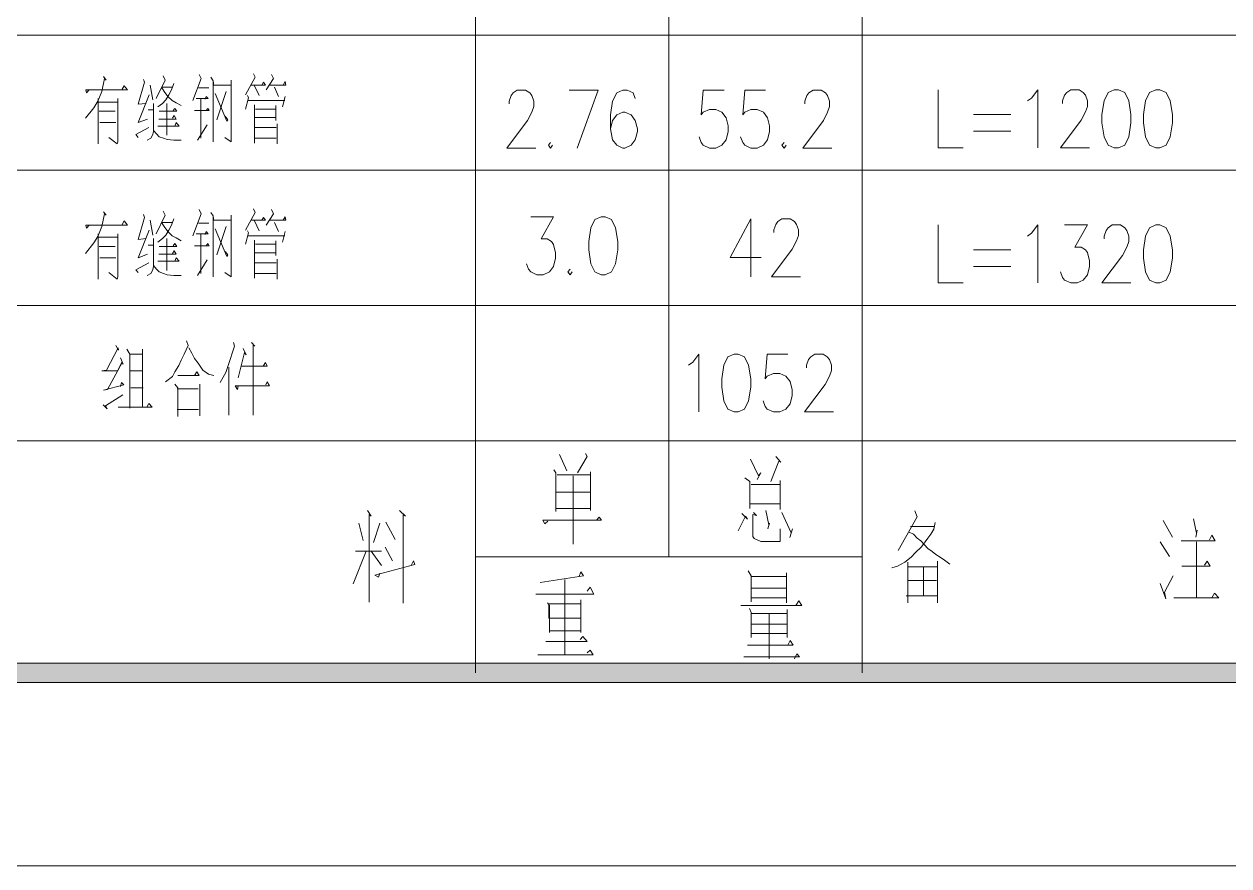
# Model space of a CAD drawing. Header units: millimetres. Extents: x 0 to 829, y 0 to 586.
# Drawn here: x 707.5 to 769, y 0 to 43 of the extents above; entities that cross this region are included whole.
import ezdxf

# ---------------------------------------------------------------- set-up
doc = ezdxf.new("R2010")
doc.units = ezdxf.units.MM

msp = doc.modelspace()

# ---------------------------------------------------------------- hatches: boundary and pattern name
h = msp.add_hatch(color=0)
h.dxf.hatch_style = 2
h.paths.add_polyline_path([(24.154694, 9.36625), (25.142472, 10.3505), (818.80075, 10.3505), (819.788528, 9.36625)])

# ---------------------------------------------------------------- linework, layer by layer
at = {"color": 0, "lineweight": 0}
for points in [[(0, 0), (0, 585.632278), (829.154778, 585.632278), (829.154778, 0)], [(763.107722, 39.613417), (762.79375, 39.472306), (762.582083, 39.048972), (762.47625, 38.346944), (762.47625, 37.923611), (762.582083, 37.218056), (762.79375, 36.794722), (763.107722, 36.653611), (763.319389, 36.653611), (763.636889, 36.794722), (763.848556, 37.218056), (763.954389, 37.923611), (763.954389, 38.346944), (763.848556, 39.048972), (763.636889, 39.472306), (763.319389, 39.613417)], [(765.220861, 39.613417), (764.903361, 39.472306), (764.691694, 39.048972), (764.589389, 38.346944), (764.589389, 37.923611), (764.691694, 37.218056), (764.903361, 36.794722), (765.220861, 36.653611), (765.432528, 36.653611), (765.750028, 36.794722), (765.961694, 37.218056), (766.067528, 37.923611), (766.067528, 38.346944), (765.961694, 39.048972), (765.750028, 39.472306), (765.432528, 39.613417)], [(736.928083, 33.129361), (736.614111, 32.98825), (736.402444, 32.564917), (736.296611, 31.862889), (736.296611, 31.439556), (736.402444, 30.734), (736.614111, 30.314194), (736.928083, 30.173083), (737.13975, 30.173083), (737.45725, 30.314194), (737.668917, 30.734), (737.77475, 31.439556), (737.77475, 31.862889), (737.668917, 32.564917), (737.45725, 32.98825), (737.13975, 33.129361)], [(765.220861, 32.713083), (764.903361, 32.571972), (764.691694, 32.148639), (764.589389, 31.443083), (764.589389, 31.023278), (764.691694, 30.317722), (764.903361, 29.894389), (765.220861, 29.753278), (765.432528, 29.753278), (765.750028, 29.894389), (765.961694, 30.317722), (766.067528, 31.023278), (766.067528, 31.443083), (765.961694, 32.148639), (765.750028, 32.571972), (765.432528, 32.713083)], [(743.712, 26.126722), (743.3945, 25.985611), (743.186361, 25.562278), (743.080528, 24.86025), (743.080528, 24.436917), (743.186361, 23.731361), (743.3945, 23.308028), (743.712, 23.170444), (743.923667, 23.170444), (744.241167, 23.308028), (744.452833, 23.731361), (744.558667, 24.436917), (744.558667, 24.86025), (744.452833, 25.562278), (744.241167, 25.985611), (743.923667, 26.126722)], [(24.154694, 9.36625), (25.142472, 10.3505), (818.80075, 10.3505), (819.788528, 9.36625)]]:
    msp.add_lwpolyline(points, close=True, dxfattribs=at)
for points in [[(730.521639, 28.603222), (730.521639, 152.654)], [(740.381778, 28.603222), (740.381778, 152.654)], [(750.238389, 28.603222), (750.238389, 152.654)], [(592.493806, 42.407417), (769.958667, 42.407417)], [(711.542194, 40.29075), (711.679778, 40.110833), (711.598639, 40.181389), (711.461056, 39.532278), (711.245861, 39.024278), (711.055361, 38.699722), (710.621444, 38.159972)], [(713.577722, 40.146111), (713.630639, 40.001472), (713.306083, 38.879639), (713.711778, 38.918444)], [(714.579611, 40.326028), (714.688972, 40.110833), (714.226833, 39.168917)], [(716.424639, 40.400111), (716.530472, 40.181389), (716.096556, 39.063083)], [(717.020833, 40.255472), (717.130194, 40.075556), (717.130194, 36.964056)], [(717.154889, 40.001472), (717.154889, 39.856833), (718.022722, 39.856833)], [(718.050944, 40.110833), (718.050944, 36.964056), (717.726389, 37.182778)], [(719.190417, 40.435389), (719.271556, 40.255472), (718.781194, 39.352361)], [(719.052833, 39.856833), (719.811306, 39.856833), (719.705472, 40.001472), (719.624333, 39.856833)], [(720.111167, 40.400111), (720.220528, 40.181389), (719.839528, 39.602833)], [(720.030028, 39.856833), (720.841417, 39.856833), (720.816722, 40.03675), (720.707361, 39.856833)], [(710.811944, 39.602833), (710.674361, 39.458194), (710.649667, 39.602833), (712.762806, 39.602833), (712.600528, 39.821556), (712.491167, 39.641639)], [(713.874056, 39.352361), (713.306083, 37.94125), (713.792917, 38.121167)], [(713.9305, 39.856833), (714.064556, 39.098361)], [(715.122889, 39.930917), (715.013528, 39.602833), (714.879472, 39.352361), (714.717194, 39.098361), (714.551389, 38.918444), (714.307972, 38.735)], [(714.498472, 39.747472), (715.066444, 39.747472)], [(714.498472, 39.747472), (714.632528, 39.532278), (714.823028, 39.278278), (715.04175, 39.063083), (715.256944, 38.953722), (715.500361, 38.809083)], [(716.396417, 39.712194), (716.911472, 39.712194)], [(717.236028, 39.422917), (717.832222, 38.015333), (717.888667, 38.085889), (717.751083, 38.265806)], [(717.807528, 39.532278), (717.317167, 38.085889)], [(719.243333, 39.821556), (719.48675, 39.313556)], [(720.273444, 39.747472), (720.463944, 39.278278)], [(732.229083, 38.89375), (732.229083, 39.034861), (732.334917, 39.317083), (732.44075, 39.458194), (732.652417, 39.599306), (733.072222, 39.599306), (733.283889, 39.458194), (733.389722, 39.317083), (733.495556, 39.034861), (733.495556, 38.752639), (733.389722, 38.470417), (733.178056, 38.047083), (732.12325, 36.6395), (733.601389, 36.6395)], [(735.291194, 39.599306), (736.769333, 39.599306), (735.714528, 36.6395)], [(738.670806, 39.175972), (738.564972, 39.458194), (738.251, 39.599306), (738.039333, 39.599306), (737.721833, 39.458194), (737.510167, 39.034861), (737.404333, 38.329306), (737.404333, 37.627278), (737.510167, 37.062833), (737.721833, 36.780611), (738.039333, 36.6395), (738.145167, 36.6395), (738.462667, 36.780611), (738.670806, 37.062833), (738.776639, 37.486167), (738.776639, 37.627278), (738.670806, 38.047083), (738.462667, 38.329306), (738.145167, 38.470417), (738.039333, 38.470417), (737.721833, 38.329306), (737.510167, 38.047083), (737.404333, 37.627278)], [(743.196944, 39.599306), (742.142139, 39.599306), (742.036306, 38.329306), (742.142139, 38.470417), (742.456111, 38.611528), (742.773611, 38.611528), (743.091111, 38.470417), (743.302778, 38.188194), (743.408611, 37.768389), (743.408611, 37.486167), (743.302778, 37.062833), (743.091111, 36.780611), (742.773611, 36.6395), (742.456111, 36.6395), (742.142139, 36.780611), (742.036306, 36.921722), (741.930472, 37.203944)], [(745.310083, 39.599306), (744.25175, 39.599306), (744.149444, 38.329306), (744.25175, 38.470417), (744.56925, 38.611528), (744.88675, 38.611528), (745.20425, 38.470417), (745.415917, 38.188194), (745.52175, 37.768389), (745.52175, 37.486167), (745.415917, 37.062833), (745.20425, 36.780611), (744.88675, 36.6395), (744.56925, 36.6395), (744.25175, 36.780611), (744.149444, 36.921722), (744.043611, 37.203944)], [(747.317389, 38.89375), (747.317389, 39.034861), (747.423222, 39.317083), (747.529056, 39.458194), (747.740722, 39.599306), (748.160528, 39.599306), (748.372194, 39.458194), (748.478028, 39.317083), (748.583861, 39.034861), (748.583861, 38.752639), (748.478028, 38.470417), (748.266361, 38.047083), (747.211556, 36.6395), (748.689694, 36.6395)], [(754.129528, 39.613417), (754.129528, 36.653611), (755.396, 36.653611)], [(758.673306, 39.048972), (758.884972, 39.190083), (759.198944, 39.613417), (759.198944, 36.653611)], [(760.468944, 38.907861), (760.468944, 39.048972), (760.574778, 39.331194), (760.680611, 39.472306), (760.892278, 39.613417), (761.312083, 39.613417), (761.52375, 39.472306), (761.629583, 39.331194), (761.735417, 39.048972), (761.735417, 38.76675), (761.629583, 38.488056), (761.417917, 38.064722), (760.363111, 36.653611), (761.84125, 36.653611)], [(711.270556, 36.858222), (711.270556, 39.168917), (711.270556, 38.989), (712.275972, 38.989), (712.275972, 39.168917), (712.275972, 36.964056), (712.24775, 36.858222), (711.813833, 37.182778)], [(714.092778, 38.918444), (714.092778, 37.472056), (714.036333, 37.292139), (713.955194, 37.1475), (713.768222, 37.038139)], [(714.770111, 38.918444), (714.770111, 37.292139)], [(716.262361, 39.168917), (716.88325, 39.168917), (716.777417, 39.278278), (716.720972, 39.133639)], [(716.505778, 39.133639), (716.505778, 37.1475)], [(718.890556, 39.313556), (718.943472, 39.207722), (718.781194, 38.629167)], [(718.918778, 39.063083), (720.7885, 39.063083)], [(719.243333, 38.844361), (719.243333, 36.8935)], [(720.326361, 38.809083), (720.326361, 38.050611)], [(720.816722, 39.278278), (720.679139, 38.735)], [(711.327, 38.519806), (712.138389, 38.519806)], [(713.821139, 38.590361), (714.092778, 38.590361)], [(714.364417, 38.121167), (715.256944, 38.121167), (715.147583, 38.304611), (715.066444, 38.159972)], [(714.389111, 38.519806), (715.285167, 38.519806), (715.175806, 38.664444), (715.094667, 38.555083)], [(716.181222, 38.555083), (716.939694, 38.555083), (716.858556, 38.664444), (716.777417, 38.555083)], [(719.271556, 38.19525), (720.326361, 38.19525)], [(719.29625, 38.629167), (720.326361, 38.629167)], [(755.925167, 38.346944), (757.826639, 38.346944)], [(711.355222, 37.94125), (712.166611, 37.94125)], [(713.306083, 37.182778), (713.196722, 37.327417), (713.849361, 37.68725)], [(714.092778, 37.542611), (714.255056, 37.362694), (714.389111, 37.218056), (714.607833, 37.1475), (714.798333, 37.073417), (715.122889, 37.038139), (715.500361, 37.038139)], [(714.307972, 37.761333), (715.394528, 37.761333), (715.256944, 37.94125), (715.175806, 37.761333)], [(716.3435, 37.038139), (716.830333, 37.831889)], [(719.271556, 37.68725), (720.354583, 37.68725)], [(720.4075, 37.870694), (720.4075, 36.858222)], [(755.925167, 37.500278), (757.826639, 37.500278)], [(719.243333, 37.1475), (720.354583, 37.1475)], [(734.342222, 36.921722), (734.236389, 36.780611), (734.342222, 36.6395), (734.448056, 36.780611)], [(746.259056, 36.921722), (746.153222, 36.780611), (746.259056, 36.6395), (746.364889, 36.780611)], [(592.493806, 35.507083), (769.958667, 35.507083)], [(711.542194, 33.390417), (711.679778, 33.2105), (711.598639, 33.281056), (711.461056, 32.631944), (711.245861, 32.123944), (711.055361, 31.799389), (710.621444, 31.256111)], [(713.577722, 33.245778), (713.630639, 33.101139), (713.306083, 31.979306), (713.711778, 32.014583)], [(714.579611, 33.425694), (714.688972, 33.2105), (714.226833, 32.268583)], [(716.424639, 33.499778), (716.530472, 33.281056), (716.096556, 32.159222)], [(717.020833, 33.355139), (717.130194, 33.171694), (717.130194, 30.063722)], [(718.050944, 33.2105), (718.050944, 30.063722), (717.726389, 30.282444)], [(719.190417, 33.535056), (719.271556, 33.355139), (718.781194, 32.4485)], [(720.111167, 33.499778), (720.220528, 33.281056), (719.839528, 32.7025)], [(710.811944, 32.7025), (710.674361, 32.557861), (710.649667, 32.7025), (712.762806, 32.7025), (712.600528, 32.921222), (712.491167, 32.737778)], [(713.9305, 32.9565), (714.064556, 32.198028)], [(715.122889, 33.027056), (715.013528, 32.7025), (714.879472, 32.4485), (714.717194, 32.198028), (714.551389, 32.014583), (714.307972, 31.834667)], [(714.498472, 32.847139), (715.066444, 32.847139)], [(714.498472, 32.847139), (714.632528, 32.631944), (714.823028, 32.377944), (715.04175, 32.159222), (715.256944, 32.053389), (715.500361, 31.90875)], [(716.396417, 32.811861), (716.911472, 32.811861)], [(717.154889, 33.101139), (717.154889, 32.9565), (718.022722, 32.9565)], [(717.807528, 32.631944), (717.317167, 31.185556)], [(719.052833, 32.9565), (719.811306, 32.9565), (719.705472, 33.101139), (719.624333, 32.9565)], [(719.243333, 32.921222), (719.48675, 32.413222)], [(720.030028, 32.9565), (720.841417, 32.9565), (720.816722, 33.136417), (720.707361, 32.9565)], [(720.273444, 32.847139), (720.463944, 32.377944)], [(733.336806, 33.129361), (734.500972, 33.129361), (733.865972, 32.004), (734.183472, 32.004), (734.395139, 31.862889), (734.500972, 31.721778), (734.606806, 31.298444), (734.606806, 31.016222), (734.500972, 30.596417), (734.289306, 30.314194), (733.971806, 30.173083), (733.654306, 30.173083), (733.336806, 30.314194), (733.230972, 30.455306), (733.125139, 30.734)], [(744.56925, 33.023528), (743.514444, 31.0515), (745.098417, 31.0515)], [(744.56925, 33.023528), (744.56925, 30.06725)], [(745.733417, 32.3215), (745.733417, 32.462611), (745.83925, 32.741306), (745.945083, 32.882417), (746.153222, 33.023528), (746.576556, 33.023528), (746.788222, 32.882417), (746.894056, 32.741306), (746.999889, 32.462611), (746.999889, 32.180389), (746.894056, 31.898167), (746.682389, 31.474833), (745.627583, 30.06725), (747.105722, 30.06725)], [(754.129528, 32.713083), (754.129528, 29.753278), (755.396, 29.753278)], [(758.673306, 32.148639), (758.884972, 32.28975), (759.198944, 32.713083), (759.198944, 29.753278)], [(760.574778, 32.713083), (761.735417, 32.713083), (761.100417, 31.584194), (761.417917, 31.584194), (761.629583, 31.443083), (761.735417, 31.301972), (761.84125, 30.882167), (761.84125, 30.599944), (761.735417, 30.176611), (761.52375, 29.894389), (761.20625, 29.753278), (760.892278, 29.753278), (760.574778, 29.894389), (760.468944, 30.0355), (760.363111, 30.317722)], [(762.582083, 32.007528), (762.582083, 32.148639), (762.687917, 32.430861), (762.79375, 32.571972), (763.001889, 32.713083), (763.425222, 32.713083), (763.636889, 32.571972), (763.742722, 32.430861), (763.848556, 32.148639), (763.848556, 31.866417), (763.742722, 31.584194), (763.531056, 31.160861), (762.47625, 29.753278), (763.954389, 29.753278)], [(711.270556, 29.954361), (711.270556, 32.268583), (711.270556, 32.088667), (712.275972, 32.088667), (712.275972, 32.268583), (712.275972, 30.063722), (712.24775, 29.954361), (711.813833, 30.282444)], [(713.874056, 32.4485), (713.306083, 31.040917), (713.792917, 31.220833)], [(714.092778, 32.014583), (714.092778, 30.571722), (714.036333, 30.388278), (713.955194, 30.243639), (713.768222, 30.137806)], [(714.770111, 32.014583), (714.770111, 30.388278)], [(716.262361, 32.268583), (716.88325, 32.268583), (716.777417, 32.377944), (716.720972, 32.233306)], [(716.505778, 32.233306), (716.505778, 30.243639)], [(717.236028, 32.522583), (717.832222, 31.111472), (717.888667, 31.185556), (717.751083, 31.365472)], [(718.890556, 32.413222), (718.943472, 32.303861), (718.781194, 31.725306)], [(718.918778, 32.159222), (720.7885, 32.159222)], [(720.816722, 32.377944), (720.679139, 31.834667)], [(711.327, 31.619472), (712.138389, 31.619472)], [(713.821139, 31.690028), (714.092778, 31.690028)], [(714.364417, 31.220833), (715.256944, 31.220833), (715.147583, 31.40075), (715.066444, 31.256111)], [(714.389111, 31.619472), (715.285167, 31.619472), (715.175806, 31.764111), (715.094667, 31.65475)], [(716.181222, 31.65475), (716.939694, 31.65475), (716.858556, 31.764111), (716.777417, 31.65475)], [(719.243333, 31.944028), (719.243333, 29.993167)], [(719.29625, 31.725306), (720.326361, 31.725306)], [(720.326361, 31.90875), (720.326361, 31.14675)], [(755.925167, 31.443083), (757.826639, 31.443083)], [(711.355222, 31.040917), (712.166611, 31.040917)], [(713.306083, 30.282444), (713.196722, 30.427083), (713.849361, 30.786917)], [(714.307972, 30.861), (715.394528, 30.861), (715.256944, 31.040917), (715.175806, 30.861)], [(716.3435, 30.137806), (716.830333, 30.931556)], [(719.271556, 31.291389), (720.326361, 31.291389)], [(719.271556, 30.786917), (720.354583, 30.786917)], [(720.4075, 30.966833), (720.4075, 29.954361)], [(714.092778, 30.642278), (714.255056, 30.462361), (714.389111, 30.317722), (714.607833, 30.243639), (714.798333, 30.173083), (715.122889, 30.137806), (715.500361, 30.137806)], [(719.243333, 30.243639), (720.354583, 30.243639)], [(735.344111, 30.455306), (735.238278, 30.314194), (735.344111, 30.173083), (735.449944, 30.314194)], [(755.925167, 30.599944), (757.826639, 30.599944)], [(592.493806, 28.603222), (769.958667, 28.603222)], [(730.521639, 16.210139), (730.521639, 28.603222)], [(740.381778, 15.772694), (740.381778, 28.603222)], [(750.238389, 16.210139), (750.238389, 28.603222)], [(712.166611, 26.560639), (712.314778, 26.324278), (712.286556, 26.444222), (711.693889, 25.301222), (711.457528, 25.262417), (712.258333, 25.262417), (712.494694, 25.735139), (712.4065, 25.932694), (712.551139, 25.615194), (712.494694, 25.696333), (711.753861, 24.313444), (711.545722, 24.274639), (712.582889, 24.549806), (712.462944, 24.66975), (712.4065, 24.472194)], [(715.775528, 26.800528), (715.863722, 26.560639), (715.659111, 26.126722), (715.510944, 25.81275), (715.391, 25.537583), (715.186389, 25.220083), (715.066444, 24.983722), (714.710139, 24.708556)], [(715.895472, 26.444222), (716.043639, 26.169056), (716.191806, 25.890361), (716.368194, 25.654), (716.604556, 25.301222), (716.900889, 25.103667), (717.165472, 25.022528)], [(718.170889, 26.719389), (718.230861, 26.521833), (717.906306, 25.537583), (717.786361, 25.181278), (717.641722, 24.944917), (717.493556, 24.66975)], [(719.088111, 26.719389), (719.268028, 26.521833), (719.176306, 26.602972), (719.176306, 23.011694)], [(712.731056, 26.366611), (712.879222, 26.126722), (712.879222, 23.368), (712.879222, 26.126722), (713.528333, 26.126722), (713.528333, 26.366611), (713.528333, 23.406806), (712.286556, 23.406806), (714.032806, 23.406806), (713.852889, 23.604361), (713.764694, 23.445611)], [(718.675361, 26.405417), (718.823528, 26.087917), (718.735333, 26.207861), (718.410778, 24.906111)], [(741.390722, 25.562278), (741.598861, 25.703389), (741.916361, 26.126722), (741.916361, 23.170444)], [(746.460139, 26.126722), (745.401806, 26.126722), (745.295972, 24.86025), (745.401806, 25.001361), (745.719306, 25.138944), (746.036806, 25.138944), (746.354306, 25.001361), (746.565972, 24.719139), (746.671806, 24.295806), (746.671806, 24.013583), (746.565972, 23.59025), (746.354306, 23.308028), (746.036806, 23.170444), (745.719306, 23.170444), (745.401806, 23.308028), (745.295972, 23.449139), (745.190139, 23.731361)], [(747.409111, 25.421167), (747.409111, 25.562278), (747.514944, 25.8445), (747.620778, 25.985611), (747.832444, 26.126722), (748.255778, 26.126722), (748.467444, 25.985611), (748.573278, 25.8445), (748.679111, 25.562278), (748.679111, 25.280056), (748.573278, 25.001361), (748.361611, 24.578028), (747.303278, 23.170444), (748.784944, 23.170444)], [(712.907444, 25.262417), (713.500111, 25.262417)], [(715.334556, 25.022528), (716.428167, 25.022528), (716.308222, 25.220083), (716.191806, 25.022528)], [(717.934528, 25.456444), (717.934528, 23.011694)], [(718.587167, 25.498778), (719.888917, 25.498778), (719.800722, 25.696333), (719.680778, 25.498778)], [(715.186389, 24.588611), (715.334556, 24.394583), (715.334556, 22.934083)], [(716.456389, 24.588611), (716.456389, 22.972889)], [(718.410778, 24.511), (718.379028, 24.313444), (718.262611, 24.511), (720.005333, 24.511), (719.888917, 24.708556), (719.828944, 24.549806)], [(711.5175, 23.52675), (711.725639, 23.329194), (711.637444, 23.484417), (712.522917, 24.038278)], [(712.935667, 24.394583), (713.560083, 24.394583)], [(715.302806, 24.35225), (716.368194, 24.35225)], [(715.302806, 23.290389), (716.396417, 23.290389)], [(592.493806, 21.688778), (769.958667, 21.688778)], [(730.521639, 9.860139), (730.521639, 21.688778)], [(750.238389, 9.860139), (750.238389, 21.688778)], [(734.804361, 21.000861), (735.174778, 20.16125)], [(736.134333, 21.05025), (736.208417, 20.902083), (735.728639, 20.062472)], [(745.846306, 20.902083), (746.103833, 20.60575), (745.994472, 20.655139), (745.58525, 19.617972)], [(744.551611, 20.753917), (744.957306, 19.914306), (745.070194, 20.062472), (744.883222, 19.71675)], [(734.508028, 20.210639), (734.617389, 20.062472), (734.617389, 18.090444)], [(734.691472, 19.963694), (736.391861, 19.963694)], [(735.506389, 19.914306), (735.506389, 16.41475)], [(736.391861, 20.111861), (736.391861, 18.139833)], [(744.255278, 19.815528), (744.516333, 19.617972), (744.516333, 18.238611), (744.516333, 18.485556), (746.068556, 18.485556), (746.068556, 18.189222), (746.068556, 19.667361), (746.068556, 19.473333), (744.590417, 19.473333)], [(734.656194, 19.078222), (736.391861, 19.078222)], [(725.018306, 18.139833), (725.205278, 17.8435), (725.092389, 17.942278), (725.092389, 13.458472)], [(726.644611, 18.139833), (726.940944, 17.8435), (726.831583, 17.942278), (726.831583, 13.409083)], [(734.617389, 18.238611), (736.391861, 18.238611)], [(744.107111, 17.991667), (744.403444, 17.695333), (744.294083, 17.8435), (743.923667, 17.106194)], [(744.699778, 18.041056), (744.847944, 17.892889), (744.660972, 17.942278), (744.660972, 16.809861), (744.735056, 16.711083), (745.070194, 16.562917), (746.068556, 16.562917), (746.068556, 17.204972)], [(745.327722, 18.139833), (745.475889, 17.402528), (745.514694, 17.501306), (745.440611, 17.204972)], [(746.142639, 18.041056), (746.622417, 17.007417), (746.6965, 17.204972), (746.548333, 16.760472)], [(752.937139, 18.115139), (753.0465, 17.818806), (752.086944, 16.093722)], [(724.573806, 17.501306), (724.796056, 16.612306)], [(725.64625, 17.501306), (725.314639, 16.513528)], [(725.942583, 17.550694), (726.425889, 16.661694)], [(734.211694, 17.600083), (734.063528, 17.451917), (733.954167, 17.645944), (736.94925, 17.645944), (736.836361, 17.794111), (736.688194, 17.645944)], [(753.970778, 17.526), (753.896694, 17.180278), (753.748528, 16.933333), (753.600361, 16.735778), (753.455722, 16.538222), (753.26875, 16.291278), (752.972417, 15.994944), (752.750167, 15.751528), (752.418556, 15.504583), (752.048139, 15.307028), (751.751806, 15.20825)], [(752.714889, 17.328444), (753.896694, 17.328444)], [(765.598333, 17.624778), (766.078111, 16.785167)], [(767.150556, 17.720028), (767.298722, 16.982722), (767.334, 17.130889), (767.259917, 16.785167)], [(752.640806, 17.032111), (752.863056, 16.933333), (753.0465, 16.735778), (753.233472, 16.587611), (753.416917, 16.390056), (753.600361, 16.1925), (753.822611, 16.044333), (754.009583, 15.896167), (754.231833, 15.751528), (754.450556, 15.603361), (754.711611, 15.405806)], [(766.522611, 16.587611), (768.258278, 16.587611), (768.074833, 16.883944), (767.961944, 16.637)], [(724.944222, 16.069028), (724.281, 14.393333)], [(724.390361, 16.069028), (725.720333, 16.069028)], [(725.205278, 16.069028), (725.720333, 15.331722)], [(725.907306, 16.266583), (726.277722, 15.578667)], [(765.450167, 16.538222), (765.929944, 15.797389)], [(767.298722, 16.538222), (767.298722, 13.680722), (766.152194, 13.680722), (768.441722, 13.680722), (768.223, 13.924139), (768.074833, 13.680722)], [(725.64625, 14.936611), (725.572167, 14.739056), (725.388722, 14.837833), (727.420722, 15.381111), (727.350167, 15.578667), (727.237278, 15.331722)], [(730.521639, 15.772694), (750.238389, 15.772694)], [(752.566722, 15.504583), (752.566722, 13.433778)], [(754.083667, 15.553972), (754.083667, 13.433778)], [(766.557889, 15.307028), (768.00075, 15.307028), (767.852583, 15.553972), (767.704417, 15.356417)], [(733.820111, 14.467417), (736.035556, 14.813139), (735.887389, 15.010694), (735.813306, 14.76375)], [(744.428139, 15.060083), (744.576306, 14.813139), (744.576306, 13.483167), (744.576306, 13.680722), (746.386056, 13.680722), (746.386056, 13.433778), (746.386056, 14.961306), (746.386056, 14.76375), (744.576306, 14.76375), (746.386056, 14.76375), (746.386056, 14.171083), (744.576306, 14.171083)], [(752.566722, 15.257639), (754.083667, 15.257639)], [(753.381639, 15.257639), (753.381639, 13.7795)], [(765.450167, 14.418028), (765.742972, 13.631333), (765.668889, 13.973528), (766.113389, 14.813139)], [(733.597861, 13.878278), (736.554139, 13.878278), (736.370694, 14.220472), (736.222528, 14.022917)], [(735.076, 14.615583), (735.076, 10.770306), (733.707222, 10.770306), (736.518861, 10.770306), (736.370694, 11.01725), (736.222528, 10.869083)], [(752.602, 14.566194), (754.044861, 14.566194)], [(734.187, 13.433778), (734.299889, 13.285611), (734.299889, 11.90625), (734.299889, 12.005028), (735.887389, 12.005028), (735.887389, 11.90625), (735.887389, 13.581944), (735.887389, 13.384389), (734.261083, 13.384389), (734.261083, 13.285611), (734.261083, 12.643556), (735.887389, 12.643556)], [(744.057722, 13.285611), (747.162167, 13.285611), (747.014, 13.532556), (746.869361, 13.285611)], [(752.492639, 13.7795), (754.083667, 13.7795)], [(744.502222, 13.137444), (744.576306, 12.939889), (744.576306, 11.659306), (744.576306, 11.856861), (746.424861, 11.856861), (746.424861, 11.659306), (746.424861, 13.088056), (746.424861, 12.8905), (744.576306, 12.8905), (744.576306, 12.347222), (746.424861, 12.347222), (745.500583, 12.347222), (745.500583, 12.8905), (745.500583, 10.57275), (745.500583, 11.264194), (744.389333, 11.264194), (746.721194, 11.264194), (746.573028, 11.511139), (746.460139, 11.264194)], [(734.112917, 11.46175), (736.222528, 11.46175), (736.000278, 11.708694), (735.852111, 11.560528)], [(744.205889, 10.671528), (747.052806, 10.671528), (746.904639, 10.819694), (746.795278, 10.57275)]]:
    msp.add_lwpolyline(points, dxfattribs=at)

doc.saveas('drawing.dxf')
